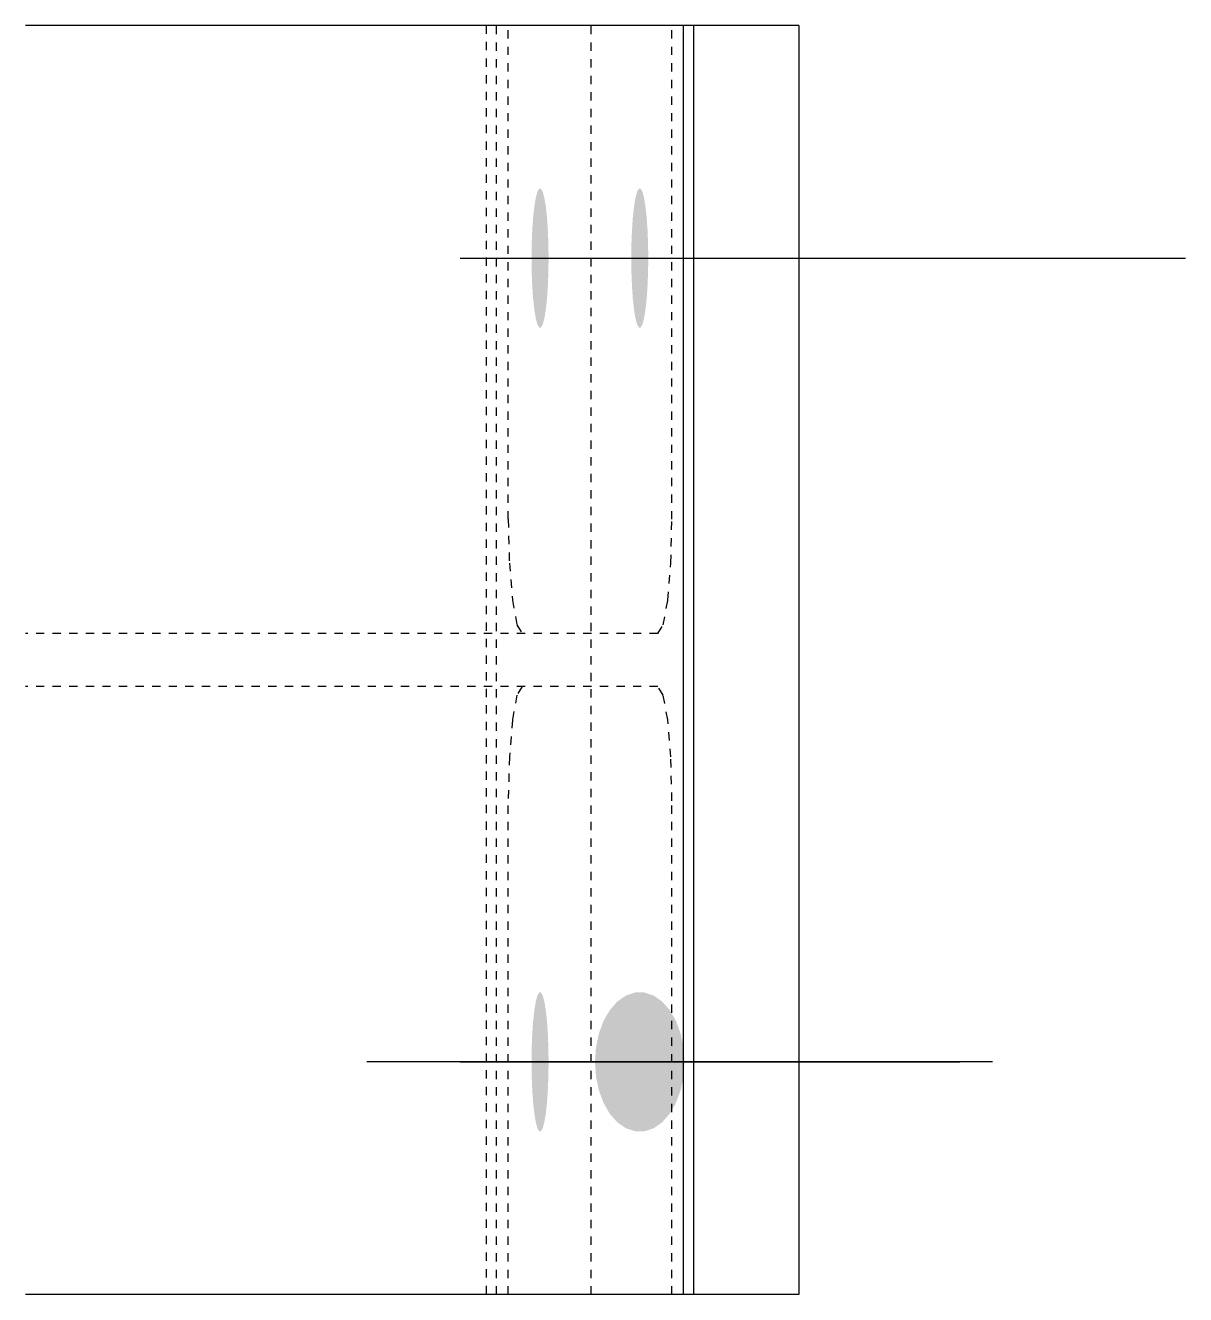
# Model space of a CAD drawing. Header units: millimetres. Extents: x 9 to 63580, y 10 to 4935.
# Drawn here: x 36496 to 36770.2, y 15.6 to 315.6 of the extents above; entities that cross this region are included whole.
import ezdxf

# ---------------------------------------------------------------- set-up
doc = ezdxf.new("R2010")
doc.units = ezdxf.units.MM
doc.linetypes.add('DXK_LINE_DOT2', pattern=[3.9198, 1.9599, -1.9599])
doc.layers.add('STÅL', color=7, linetype='Continuous')

msp = doc.modelspace()

# ---------------------------------------------------------------- hatches: boundary and pattern name
at = {"layer": 'STÅL', "linetype": 'Continuous'}
for points in [[(36619.65, 260.6), (36619.61, 257.17), (36619.48, 253.89), (36619.27, 250.9), (36618.99, 248.34), (36618.65, 246.31), (36618.26, 244.91), (36617.85, 244.19), (36617.43, 244.19), (36617.02, 244.91), (36616.64, 246.31), (36616.3, 248.34), (36616.01, 250.9), (36615.8, 253.89), (36615.67, 257.17), (36615.63, 260.6), (36615.67, 264.03), (36615.8, 267.31), (36616.01, 270.3), (36616.3, 272.86), (36616.64, 274.89), (36617.02, 276.29), (36617.43, 277.01), (36617.85, 277.01), (36618.26, 276.29), (36618.65, 274.89), (36618.99, 272.86), (36619.27, 270.3), (36619.48, 267.31), (36619.61, 264.03)], [(36643.22, 260.6), (36643.17, 257.17), (36643.04, 253.89), (36642.83, 250.9), (36642.55, 248.34), (36642.21, 246.31), (36641.83, 244.91), (36641.42, 244.19), (36640.99, 244.19), (36640.58, 244.91), (36640.2, 246.31), (36639.86, 248.34), (36639.58, 250.9), (36639.37, 253.89), (36639.24, 257.17), (36639.19, 260.6), (36639.24, 264.03), (36639.37, 267.31), (36639.58, 270.3), (36639.86, 272.86), (36640.2, 274.89), (36640.58, 276.29), (36640.99, 277.01), (36641.42, 277.01), (36641.83, 276.29), (36642.21, 274.89), (36642.55, 272.86), (36642.83, 270.3), (36643.04, 267.31), (36643.17, 264.03)], [(36619.65, 70.6), (36619.61, 67.17), (36619.48, 63.89), (36619.27, 60.9), (36618.99, 58.34), (36618.65, 56.31), (36618.26, 54.91), (36617.85, 54.19), (36617.43, 54.19), (36617.02, 54.91), (36616.64, 56.31), (36616.3, 58.34), (36616.01, 60.9), (36615.8, 63.89), (36615.67, 67.17), (36615.63, 70.6), (36615.67, 74.03), (36615.8, 77.31), (36616.01, 80.3), (36616.3, 82.86), (36616.64, 84.89), (36617.02, 86.29), (36617.43, 87.01), (36617.85, 87.01), (36618.26, 86.29), (36618.65, 84.89), (36618.99, 82.86), (36619.27, 80.3), (36619.48, 77.31), (36619.61, 74.03)], [(36651.78, 70.6), (36651.55, 67.17), (36650.87, 63.89), (36649.76, 60.9), (36648.28, 58.34), (36646.49, 56.31), (36644.47, 54.91), (36642.31, 54.19), (36640.1, 54.19), (36637.94, 54.91), (36635.92, 56.31), (36634.13, 58.34), (36632.65, 60.9), (36631.54, 63.89), (36630.86, 67.17), (36630.63, 70.6), (36630.86, 74.03), (36631.54, 77.31), (36632.65, 80.3), (36634.13, 82.86), (36635.92, 84.89), (36637.94, 86.29), (36640.1, 87.01), (36642.31, 87.01), (36644.47, 86.29), (36646.49, 84.89), (36648.28, 82.86), (36649.76, 80.3), (36650.87, 77.31), (36651.55, 74.03)]]:
    msp.add_hatch(color=96, dxfattribs=at).paths.add_polyline_path(points)

# ---------------------------------------------------------------- linework, layer by layer
at = {"layer": 'STÅL', "color": 2, "linetype": 'Continuous'}
for p, q in [((36651.56, 315.6), (36495.98, 315.6)), ((36654, 315.6), (36651.56, 315.6)), ((36651.56, 15.6), (36651.56, 315.6)), ((36678.82, 315.6), (36654, 315.6)), ((36654, 15.6), (36654, 315.6)), ((36678.82, 315.6), (36678.82, 15.6)), ((36651.56, 15.6), (36495.98, 15.6)), ((36678.82, 15.6), (36651.56, 15.6))]:
    msp.add_line(p, q, dxfattribs=at)
at = {"layer": 'STÅL', "color": 7, "linetype": 'DXK_LINE_DOT2'}
for p, q in [((36604.92, 315.6), (36604.92, 15.6)), ((36651.56, 315.6), (36604.92, 315.6)), ((36607.36, 15.6), (36607.36, 315.6)), ((36610.12, 198.85), (36610.12, 315.6)), ((36629.74, 15.6), (36629.74, 315.6)), ((36648.8, 198.85), (36648.8, 315.6)), ((36610.12, 198.85), (36610.38, 188.52)), ((36648.55, 188.52), (36648.8, 198.85)), ((36610.38, 188.52), (36611.1, 179.76)), ((36647.83, 179.76), (36648.55, 188.52)), ((36611.1, 179.76), (36612.17, 173.91)), ((36646.75, 173.91), (36647.83, 179.76)), ((36645.49, 171.85), (36495.98, 171.85)), ((36612.17, 173.91), (36613.44, 171.85)), ((36645.49, 171.85), (36646.75, 173.91)), ((36645.49, 159.35), (36495.98, 159.35)), ((36613.44, 159.35), (36612.17, 157.29)), ((36646.75, 157.29), (36645.49, 159.35)), ((36612.17, 157.29), (36611.1, 151.44)), ((36647.83, 151.44), (36646.75, 157.29)), ((36611.1, 151.44), (36610.38, 142.68)), ((36648.55, 142.68), (36647.83, 151.44)), ((36610.38, 142.68), (36610.12, 132.35)), ((36648.8, 132.35), (36648.55, 142.68)), ((36610.12, 15.6), (36610.12, 132.35)), ((36648.8, 15.6), (36648.8, 132.35)), ((36651.56, 15.6), (36604.92, 15.6))]:
    msp.add_line(p, q, dxfattribs=at)
at = {"layer": 'STÅL', "color": 96, "linetype": 'Continuous'}
for p, q in [((36598.78, 260.6), (36716.9, 260.6)), ((36622.35, 260.6), (36770.24, 260.6)), ((36724.58, 70.6), (36576.69, 70.6)), ((36598.78, 70.6), (36716.9, 70.6))]:
    msp.add_line(p, q, dxfattribs=at)

doc.saveas('drawing.dxf')
